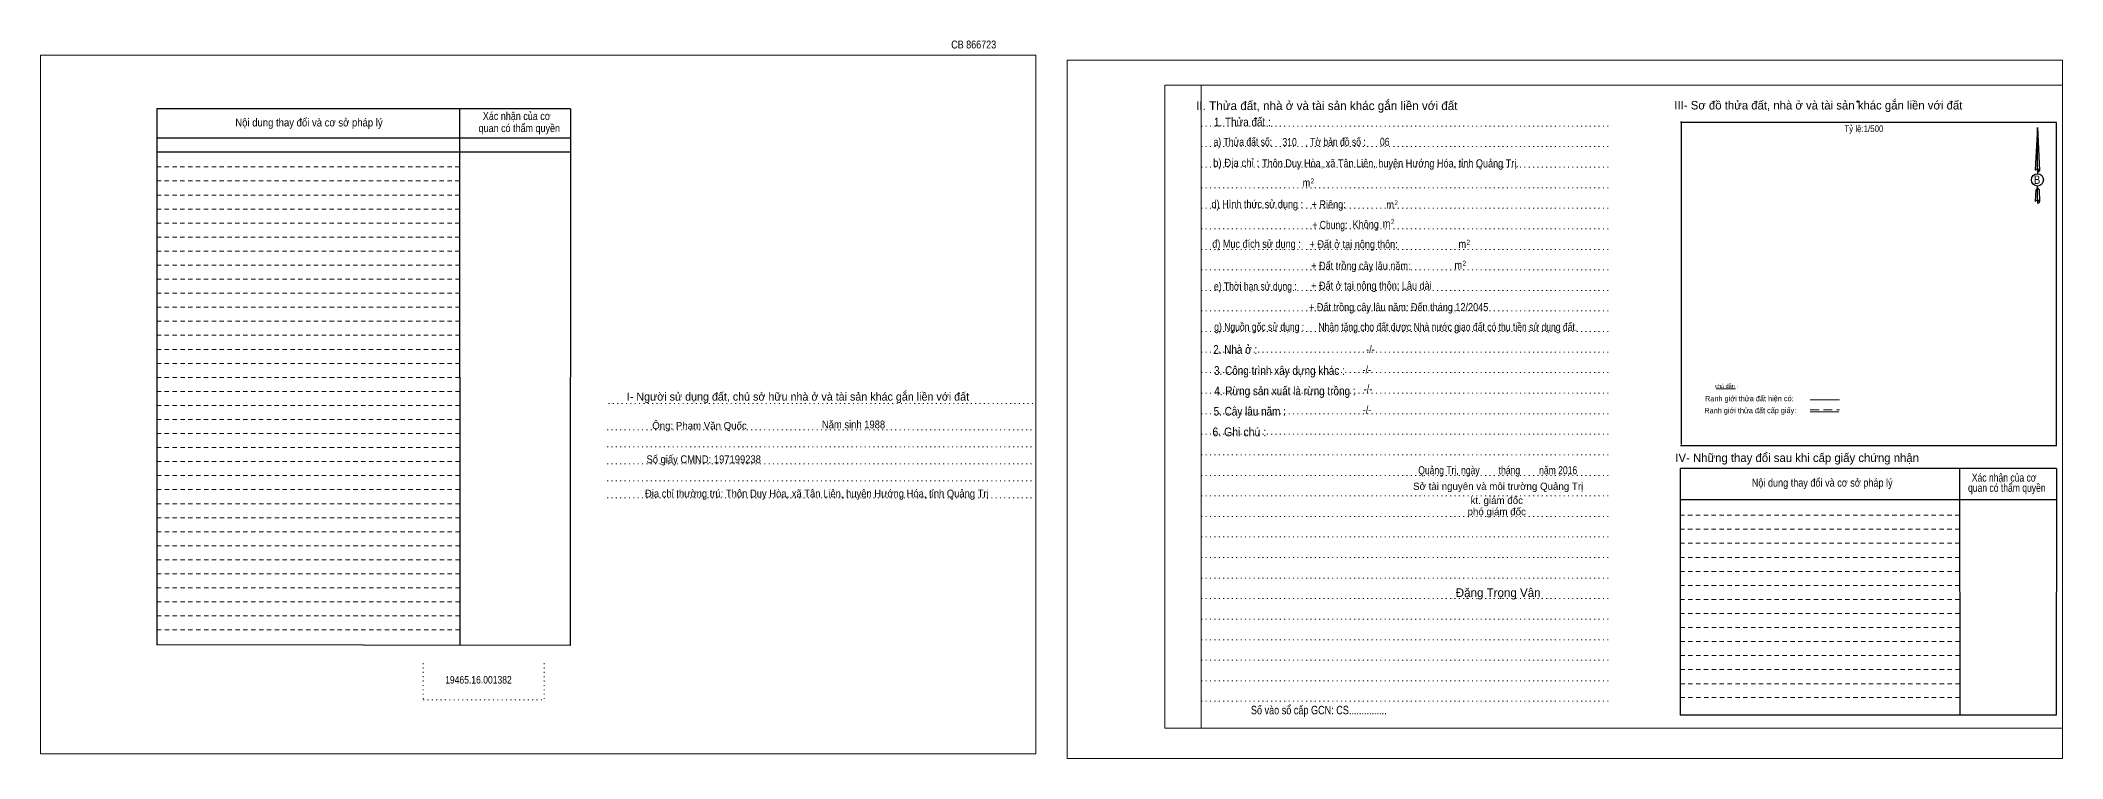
# Model space of a CAD drawing. Header units: metres. Extents: x 549058 to 549717, y 1838375 to 1838523.
# Drawn here: x 549058 to 549474.8, y 1838374.7 to 1838522.7 of the extents above; entities that cross this region are included whole.
import ezdxf
from ezdxf.enums import TextEntityAlignment as Align

# ---------------------------------------------------------------- set-up
doc = ezdxf.new("R2010")
doc.units = ezdxf.units.M
doc.header["$LTSCALE"] = 0.6
doc.header["$PDMODE"] = 32
doc.header["$PDSIZE"] = 0.3
for name, pattern in [('DOTTED', [1.5, 0.3, -1.2]), ('MEDIUM_DASHED', [4.5, 3, -1.5]), ('SHORT_DASHED', [2.7, 1.5, -1.2])]:
    doc.linetypes.add(name, pattern=pattern)
for name, color, linetype, lineweight in [('1', 7, 'DOTTED', 13), ('18', 7, 'Continuous', 25), ('2', 7, 'SHORT_DASHED', 13), ('28', 7, 'Continuous', 25), ('55', 7, 'Continuous', 13)]:
    doc.layers.add(name, color=color, linetype=linetype, lineweight=lineweight)
doc.layers.add('40', color=7, linetype='Continuous')
doc.layers.add('8', color=7, linetype='Continuous')

msp = doc.modelspace()

# ---------------------------------------------------------------- linework, layer by layer
at = {"layer": '1', "linetype": 'Continuous'}
for p, q in [((549289.74, 1838513.46), (549474.84, 1838513.46)), ((549289.74, 1838513.46), (549289.74, 1838380.96)), ((549474.84, 1838513.46), (549474.84, 1838379.84)), ((549289.74, 1838380.96), (549474.84, 1838380.96))]:
    msp.add_line(p, q, dxfattribs=at)
at = {"layer": '1'}
for p, q in [((549297.24, 1838513.46), (549297.24, 1838380.96)), ((549297.24, 1838513.46), (549297.24, 1838380.96)), ((549297.3, 1838505.06), (549381.84, 1838505.06)), ((549297.3, 1838500.82), (549381.84, 1838500.82)), ((549297.3, 1838496.58), (549381.84, 1838496.58)), ((549297.3, 1838492.36), (549381.84, 1838492.36)), ((549297.3, 1838488.12), (549381.84, 1838488.12)), ((549297.3, 1838483.88), (549381.84, 1838483.88)), ((549297.3, 1838479.64), (549381.84, 1838479.64)), ((549297.3, 1838475.42), (549381.84, 1838475.42)), ((549297.3, 1838471.16), (549381.84, 1838471.16)), ((549297.3, 1838466.94), (549381.84, 1838466.94)), ((549297.3, 1838462.7), (549381.84, 1838462.7)), ((549297.3, 1838458.46), (549381.84, 1838458.46)), ((549297.3, 1838454.22), (549381.84, 1838454.22)), ((549297.3, 1838450), (549381.84, 1838450)), ((549175.08, 1838447.84), (549263.14, 1838447.84)), ((549297.3, 1838445.76), (549381.84, 1838445.76)), ((549174.8, 1838442.44), (549262.84, 1838442.44)), ((549297.3, 1838441.52), (549381.84, 1838441.52)), ((549174.8, 1838438.94), (549262.84, 1838438.94)), ((549297.3, 1838437.28), (549381.84, 1838437.28)), ((549174.8, 1838435.44), (549262.84, 1838435.44)), ((549297.3, 1838433.04), (549381.84, 1838433.04)), ((549174.8, 1838431.94), (549262.84, 1838431.94)), ((549174.8, 1838428.44), (549262.84, 1838428.44)), ((549297.3, 1838428.82), (549381.84, 1838428.82)), ((549297.3, 1838424.58), (549381.84, 1838424.58)), ((549297.3, 1838420.34), (549381.84, 1838420.34)), ((549297.3, 1838416.1), (549381.84, 1838416.1)), ((549297.3, 1838411.88), (549381.84, 1838411.88)), ((549297.3, 1838407.64), (549381.84, 1838407.64)), ((549297.3, 1838403.4), (549381.84, 1838403.4)), ((549297.3, 1838399.16), (549381.84, 1838399.16)), ((549136.86, 1838394.32), (549136.86, 1838386.8)), ((549161.84, 1838394.32), (549161.84, 1838386.8)), ((549297.3, 1838394.94), (549381.84, 1838394.94)), ((549136.86, 1838386.8), (549161.84, 1838386.8)), ((549297.3, 1838390.7), (549381.84, 1838390.7)), ((549297.3, 1838386.46), (549381.84, 1838386.46))]:
    msp.add_line(p, q, dxfattribs=at)
at = {"layer": '1', "linetype": 'Continuous'}
for points in [[(549057.96, 1838375.66), (549263.16, 1838375.66), (549263.16, 1838519.66), (549057.96, 1838519.66)], [(549057.96, 1838519.66), (549263.16, 1838519.66), (549263.16, 1838375.66), (549057.96, 1838375.66)], [(549057.96, 1838375.66), (549263.16, 1838375.66), (549263.16, 1838519.66), (549057.96, 1838519.66)], [(549269.64, 1838374.66), (549474.84, 1838374.66), (549474.84, 1838518.66), (549269.64, 1838518.66)], [(549297.24, 1838513.46), (549474.84, 1838513.46), (549474.84, 1838380.96), (549297.24, 1838380.96)]]:
    msp.add_lwpolyline(points, close=True, dxfattribs=at)
at = {"layer": '18'}
for p, q in [((549469.64, 1838504.76), (549470.12, 1838495.92)), ((549469.64, 1838504.76), (549470.12, 1838495.92)), ((549469.64, 1838504.76), (549470.12, 1838495.92)), ((549469.26, 1838497.3), (549469.18, 1838495.94)), ((549469.64, 1838496.22), (549469.64, 1838495.88)), ((549469.64, 1838495.88), (549469.64, 1838495.62)), ((549469.64, 1838495.62), (549469.64, 1838495.28)), ((549469.64, 1838495.62), (549469.64, 1838495.28)), ((549469.64, 1838495.62), (549469.64, 1838495.28)), ((549470.12, 1838495.92), (549470.12, 1838495.94)), ((549469.64, 1838492.3), (549469.64, 1838492.7)), ((549469.64, 1838492.3), (549469.64, 1838492.7)), ((549469.64, 1838492.3), (549469.64, 1838492.7)), ((549469.64, 1838492.3), (549470, 1838491.82)), ((549469.64, 1838492.3), (549470, 1838491.82)), ((549469.64, 1838492.3), (549470, 1838491.82)), ((549470, 1838491.82), (549470.12, 1838489.5)), ((549470, 1838491.82), (549470.12, 1838489.5)), ((549470, 1838491.82), (549470.12, 1838489.5)), ((549469.64, 1838489.8), (549469.64, 1838489.46)), ((549469.64, 1838489.46), (549469.64, 1838489.2)), ((549470.12, 1838489.5), (549470.12, 1838489.52))]:
    msp.add_line(p, q, dxfattribs=at)
for points in [[(549469.64, 1838496.22), (549469.64, 1838504.76), (549469.26, 1838497.3)], [(549469.64, 1838489.8), (549469.64, 1838492.3), (549469.32, 1838491.82), (549469.26, 1838490.88), (549469.18, 1838489.52)]]:
    msp.add_lwpolyline(points, dxfattribs=at)
msp.add_ellipse((549469.6586, 1838493.9547), major_axis=(0, 1.258), ratio=0.983453, dxfattribs=at)
for centre, start_param, end_param in [((549469.659, 1838495.8932), 1.57079633, 3.07445202), ((549469.659, 1838495.8932), 0.06714063, 1.57079633), ((549469.659, 1838495.8932), 4.71238898, 6.28318531), ((549469.659, 1838489.4727), 2.49106941, 3.07427841), ((549469.659, 1838489.4727), 1.57079633, 2.49106941), ((549469.659, 1838489.4727), 0.06714063, 1.57079633), ((549469.659, 1838489.4727), 4.71238898, 6.28318531)]:
    msp.add_ellipse(centre, major_axis=(0.4535, 0), ratio=0.655448, start_param=start_param, end_param=end_param, dxfattribs=at)
at = {"layer": '2', "linetype": 'Continuous', "lineweight": 25}
for p, q in [((549167.22, 1838508.62), (549081.96, 1838508.62)), ((549081.96, 1838508.62), (549081.96, 1838398.1)), ((549144.38, 1838508.62), (549144.42, 1838398.02)), ((549167.22, 1838502.58), (549082.06, 1838502.58)), ((549167.22, 1838499.7), (549082.06, 1838499.7))]:
    msp.add_line(p, q, dxfattribs=at)
at = {"layer": '2'}
for p, q in [((549144.38, 1838496.64), (549081.94, 1838496.64)), ((549144.38, 1838493.74), (549081.94, 1838493.74)), ((549144.38, 1838493.74), (549081.96, 1838493.74)), ((549144.38, 1838490.84), (549081.96, 1838490.84)), ((549144.38, 1838487.96), (549081.96, 1838487.96)), ((549144.38, 1838485.06), (549081.96, 1838485.06)), ((549144.38, 1838482.16), (549081.96, 1838482.16)), ((549144.38, 1838479.28), (549081.96, 1838479.28)), ((549144.4, 1838476.38), (549081.96, 1838476.38)), ((549144.4, 1838473.5), (549081.96, 1838473.5)), ((549144.4, 1838470.6), (549081.96, 1838470.6)), ((549144.4, 1838467.7), (549081.96, 1838467.7)), ((549144.4, 1838464.82), (549081.96, 1838464.82)), ((549144.4, 1838461.92), (549081.96, 1838461.92)), ((549144.4, 1838459.02), (549081.96, 1838459.02)), ((549144.4, 1838456.14), (549081.96, 1838456.14)), ((549144.4, 1838453.24), (549081.96, 1838453.24)), ((549144.4, 1838450.36), (549081.96, 1838450.36)), ((549144.4, 1838447.46), (549081.96, 1838447.46)), ((549144.4, 1838444.56), (549081.96, 1838444.56)), ((549144.4, 1838441.68), (549081.96, 1838441.68)), ((549144.4, 1838438.78), (549081.96, 1838438.78)), ((549144.42, 1838435.88), (549081.96, 1838435.88)), ((549144.42, 1838433), (549081.96, 1838433)), ((549144.42, 1838430.1), (549081.96, 1838430.1)), ((549144.42, 1838427.2), (549081.96, 1838427.2)), ((549144.42, 1838424.32), (549081.96, 1838424.32)), ((549144.42, 1838421.42), (549081.96, 1838421.42)), ((549453.6, 1838421.92), (549396.04, 1838421.92)), ((549144.42, 1838418.54), (549081.96, 1838418.54)), ((549453.62, 1838419.04), (549396.04, 1838419.04)), ((549453.62, 1838416.14), (549396.04, 1838416.14)), ((549144.42, 1838415.64), (549081.96, 1838415.64)), ((549144.42, 1838412.74), (549081.96, 1838412.74)), ((549453.62, 1838413.24), (549396.04, 1838413.24)), ((549144.42, 1838409.86), (549081.96, 1838409.86)), ((549453.62, 1838410.36), (549396.04, 1838410.36)), ((549453.62, 1838407.46), (549396.04, 1838407.46)), ((549144.42, 1838406.96), (549081.96, 1838406.96)), ((549144.42, 1838404.06), (549081.96, 1838404.06)), ((549453.62, 1838404.56), (549396.04, 1838404.56)), ((549144.42, 1838401.18), (549081.96, 1838401.18)), ((549453.64, 1838401.68), (549396.04, 1838401.68)), ((549453.64, 1838398.78), (549396.04, 1838398.78)), ((549453.64, 1838395.9), (549396.04, 1838395.9)), ((549453.64, 1838393), (549396.04, 1838393)), ((549453.64, 1838390.1), (549396.04, 1838390.1)), ((549453.66, 1838387.22), (549396.04, 1838387.22))]:
    msp.add_line(p, q, dxfattribs=at)
at = {"layer": '2', "linetype": 'Continuous', "lineweight": 25}
msp.add_lwpolyline([(549167.22, 1838508.62), (549167.18, 1838397.98), (549081.96, 1838398.1)], dxfattribs=at)
at = {"layer": '28'}
for p, q in [((549396.18, 1838506.02), (549396.18, 1838439.38)), ((549473.62, 1838439.16), (549396.1, 1838439.16)), ((549453.6, 1838434.46), (549453.66, 1838383.58)), ((549473.56, 1838434.46), (549473.52, 1838383.58)), ((549473.54, 1838428), (549396.04, 1838428)), ((549473.52, 1838383.58), (549396.04, 1838383.58))]:
    msp.add_line(p, q, dxfattribs=at)
at = {"layer": '28', "linetype": 'SHORT_DASHED', "lineweight": 13}
msp.add_line((549453.6, 1838424.82), (549396.04, 1838424.82), dxfattribs=at)
at = {"layer": '28'}
for points in [[(549473.62, 1838439.16), (549473.62, 1838505.8), (549396.1, 1838505.8)], [(549473.56, 1838434.46), (549396.04, 1838434.46), (549396.04, 1838383.58)]]:
    msp.add_lwpolyline(points, dxfattribs=at)
msp.add_point((549432.58, 1838510.12), dxfattribs=at)
at = {"layer": '55'}
for p, q in [((549403.4, 1838450.86), (549407.44, 1838450.92)), ((549422.78, 1838448.6), (549428.88, 1838448.6)), ((549422.84, 1838446.12), (549428.7, 1838446.12)), ((549422.84, 1838446.12), (549428.7, 1838446.12))]:
    msp.add_line(p, q, dxfattribs=at)
at = {"layer": '55', "linetype": 'MEDIUM_DASHED'}
msp.add_line((549422.84, 1838446.56), (549428.84, 1838446.56), dxfattribs=at)

# ---------------------------------------------------------------- texts
at = {"layer": '18'}
for s, height, p in [('II. Thửa đất, nhà ở và tài sản khác gắn liền với đất', 1.8, (549323.16, 1838508.36)), ('Sở tài nguyên và môi trường Quảng Trị', 1.5, (549358.49, 1838430.04)), ('kt. giám đốc', 1.5, (549358.2, 1838427.14)), ('phó giám đốc', 1.5, (549358.19, 1838424.82)), ('Đặng Trọng Vân', 1.782, (549358.485, 1838407.98))]:
    msp.add_text(s, height=height, dxfattribs=at).set_placement(p, align=Align.CENTER)
for s, height, width, p in [('1. Thửa đất :', 1.8, 0.85, (549305.745, 1838505)), ('a) Thửa đất số:              , Tờ bản đồ số : ', 1.65, 0.8, (549315.74, 1838500.98)), ('06', 1.65, 0.8, (549335.1, 1838501)), ('b) Địa chỉ : ', 1.65, 0.9, (549304.73, 1838496.66)), (' Thôn Duy Hòa, xã Tân Liên, huyện Hướng Hóa, tỉnh Quảng Trị.', 1.65, 0.85, (549336.02, 1838496.56)), (' m', 1.65, 0.85, (549318.695, 1838492.56)), ('2', 1, 0.75, (549320.185, 1838493.26)), ('B', 1.728, 0.85, (549469.585, 1838493.14)), ('d) Hình thức sử dụng :', 1.65, 0.85, (549308.835, 1838488.14)), ('+ Riêng: ', 1.65, 0.85, (549323.805, 1838488.1)), (' m', 1.65, 0.85, (549335.955, 1838488.04)), ('2', 1, 0.75, (549337.465, 1838488.76)), ('       + Chung:', 1.65, 0.8, (549322.075, 1838483.86)), ('Không', 1.65, 0.85, (549331.175, 1838483.98)), (' m', 1.65, 0.85, (549335.215, 1838484.14)), ('2', 1, 0.75, (549336.725, 1838484.86)), ('đ) Mục đích sử dụng :', 1.65, 0.85, (549308.665, 1838479.96)), ('+ Đất ở tại nông thôn:', 1.65, 0.85, (549328.695, 1838479.88)), (' m', 1.65, 0.85, (549350.835, 1838479.92)), ('2', 1, 0.75, (549352.345, 1838480.62)), ('+ Đất trồng cây lâu năm:', 1.65, 0.85, (549330.18, 1838475.44)), (' m', 1.65, 0.85, (549349.995, 1838475.58)), ('2', 1, 0.75, (549351.505, 1838476.28)), ('e) Thời hạn sử dụng :', 1.65, 0.8, (549308.42, 1838471.2)), ('+ Đất ở tại nông thôn: Lâu dài', 1.65, 0.85, (549332.36, 1838471.34)), ('+ Đất trồng cây lâu năm: Đến tháng 12/2045', 1.65, 0.85, (549337.965, 1838466.9)), ('g) Nguồn gốc sử dụng :', 1.65, 0.8, (549309.22, 1838462.84)), ('Nhận tặng cho đất được Nhà nước giao đất có thu tiền sử dụng đất.', 1.65, 0.8, (549348.1, 1838462.82)), ('2. Nhà ở :', 1.8, 0.85, (549304.275, 1838458.1)), ('3. Công trình xây dựng khác :', 1.8, 0.85, (549313.39, 1838453.76)), ('4. Rừng sản xuất là rừng trồng :', 1.8, 0.85, (549314.525, 1838449.56)), ('5. Cây lâu năm :', 1.8, 0.85, (549307.27, 1838445.36)), ('6. Ghi chú :', 1.8, 0.9, (549305.115, 1838441.1)), ('Quảng Trị, ngày        tháng        năm 2016', 1.65, 0.8, (549358.395, 1838433.28)), ('19465.16.001382', 1.55, 0.85, (549148.26, 1838390.12)), ('Số vào sổ cấp GCN: CS...............', 1.75, 0.8, (549321.51, 1838383.78))]:
    msp.add_text(s, height=height, dxfattribs=dict(at, width=width)).set_placement(p, align=Align.CENTER)
at = {"layer": '2'}
for s, height, width, p in [('Xác nhận của cơ', 1.63, 0.85, (549156.155, 1838506.32)), ('Xác nhận của cơ', 1.63, 0.85, (549156.155, 1838506.32)), ('Nội dung thay đổi và cơ sở pháp lý', 1.63, 0.9, (549113.32, 1838504.98)), ('Nội dung thay đổi và cơ sở pháp lý', 1.63, 0.9, (549113.32, 1838504.98)), (' quan có thẩm quyền', 1.63, 0.85, (549156.425, 1838503.82)), (' quan có thẩm quyền', 1.63, 0.85, (549156.425, 1838503.82)), ('Tỷ lệ:1/500', 1.35, 0.9, (549433.88, 1838503.86))]:
    msp.add_text(s, height=height, dxfattribs=dict(at, width=width)).set_placement(p, align=Align.CENTER)
at = {"layer": '28'}
for s, height, p in [('III- Sơ đồ thửa đất, nhà ở và tài sản khác gắn liền với đất', 1.75, (549424.5, 1838508.48)), ('I- Người sử dụng đất, chủ sở hữu nhà ở và tài sản khác gắn liền với đất', 1.653, (549214.125, 1838448.46)), ('Ông: Phạm Văn Quốc', 1.49, (549193.83, 1838442.56)), ('IV- Những thay đổi sau khi cấp giấy chứng nhận', 1.75, (549420.125, 1838435.8))]:
    msp.add_text(s, height=height, dxfattribs=at).set_placement(p, align=Align.CENTER)
for s, height, width, p in [('-/-', 1.65, 0.85, (549332.155, 1838458.2)), ('-/-', 1.65, 0.85, (549331.395, 1838454.02)), ('-/-', 1.65, 0.85, (549331.655, 1838450.06)), ('-/-', 1.65, 0.85, (549331.455, 1838445.74)), ('Năm sinh 1988', 1.61, 0.9, (549225.59, 1838442.74)), ('Số giấy CMND: 197199238', 1.61, 0.9, (549194.695, 1838435.56)), ('Nội dung thay đổi và cơ sở pháp lý', 1.65, 0.85, (549425.29, 1838430.72)), ('Xác nhận của cơ', 1.65, 0.8, (549462.795, 1838431.76)), ('Địa chỉ thường trú: Thôn Duy Hòa, xã Tân Liên, huyện Hướng Hóa, tỉnh Quảng Trị', 1.61, 0.9, (549218.02, 1838428.5)), (' quan có thẩm quyền', 1.65, 0.8, (549463.105, 1838429.66))]:
    msp.add_text(s, height=height, dxfattribs=dict(at, width=width)).set_placement(p, align=Align.CENTER)
at = {"layer": '40', "width": 0.85}
msp.add_text('CB 866723', height=1.63, dxfattribs=at).set_placement((549250.36, 1838521.06), align=Align.CENTER)
at = {"layer": '55', "width": 0.8}
for s, height, p in [('Ranh giới thửa đất hiện có:', 1.128, (549410.2687, 1838448.3175)), ('Ranh giới thửa đất cấp giấy:', 1.123, (549410.4687, 1838445.8581))]:
    msp.add_text(s, height=height, rotation=0.135, dxfattribs=at).set_placement(p, align=Align.CENTER)
at = {"layer": '55'}
msp.add_text('chú dẫn :', height=0.8279, rotation=359.974, dxfattribs=at).set_placement((549405.5598, 1838451.0589), align=Align.CENTER)
at = {"layer": '8', "width": 0.8}
msp.add_text('310', height=1.65, dxfattribs=at).set_placement((549315.49, 1838500.94), align=Align.CENTER)

doc.saveas('drawing.dxf')
